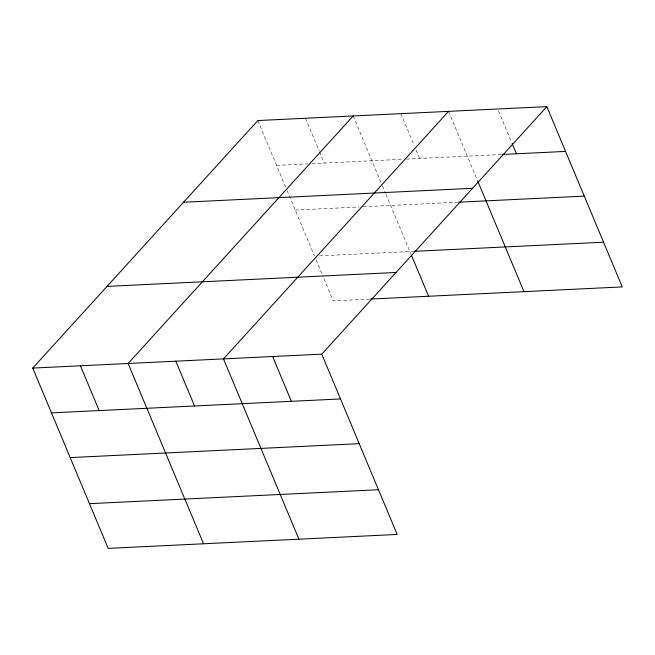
<?xml version="1.0" encoding="UTF-8"?>
<svg xmlns="http://www.w3.org/2000/svg" width="655" height="655" viewBox="0 0 655 655"><rect width="100%" height="100%" fill="white"/><g stroke="black" fill="none" stroke-linecap="round" stroke-linejoin="round"><path stroke-width="0.49" stroke-dasharray="3.27 2.46" d="M276.549 165.347L308.006 163.832M312.067 163.635L402.366 159.28M406.427 159.083L501.394 154.506M295.258 210.059L359.177 206.98M363.238 206.784L457.599 202.239M319.599 255.884L412.945 251.389M369.764 299.089L333.231 300.85L322.71 275.698M498.48 110.859L511.751 142.585M448.569 111.358L477.822 181.304M400.876 113.659L414.148 145.385M416.105 150.052L419.618 158.453M353.192 115.951L382.061 184.972M382.446 185.905L385.566 193.356M385.959 194.289L411.07 254.328M305.5 118.252L319.165 150.912M319.558 151.845L324.241 163.046M257.816 120.553L286.685 189.565M287.07 190.499L314.531 256.13M316.087 259.855L322.325 274.764"/><path stroke-width="0.98" d="M546.835 106.626L321.769 354.15L397.184 534.447L108.165 548.374L32.75 368.085L257.816 120.553L546.835 106.626L622.25 286.915L370.771 299.04M353.192 115.951L128.126 363.484L203.541 543.781M448.569 111.358L223.502 358.891L298.917 539.188M502.401 154.457L565.568 151.42M183.539 202.239L472.558 188.304M458.615 202.19L584.276 196.132M413.96 251.34L603.542 242.203M107.019 286.399L396.038 272.472M32.75 368.085L321.769 354.15M51.491 412.879L340.502 398.952M70.191 457.591L359.21 443.664M89.465 503.662L378.484 489.735M512.144 143.519L516.435 153.786M477.822 181.304L523.984 291.655M411.463 255.262L428.607 296.248M272.636 356.525L291.369 401.319M175.81 361.192L194.551 405.985M80.434 365.785L99.175 410.579"/></g></svg>
